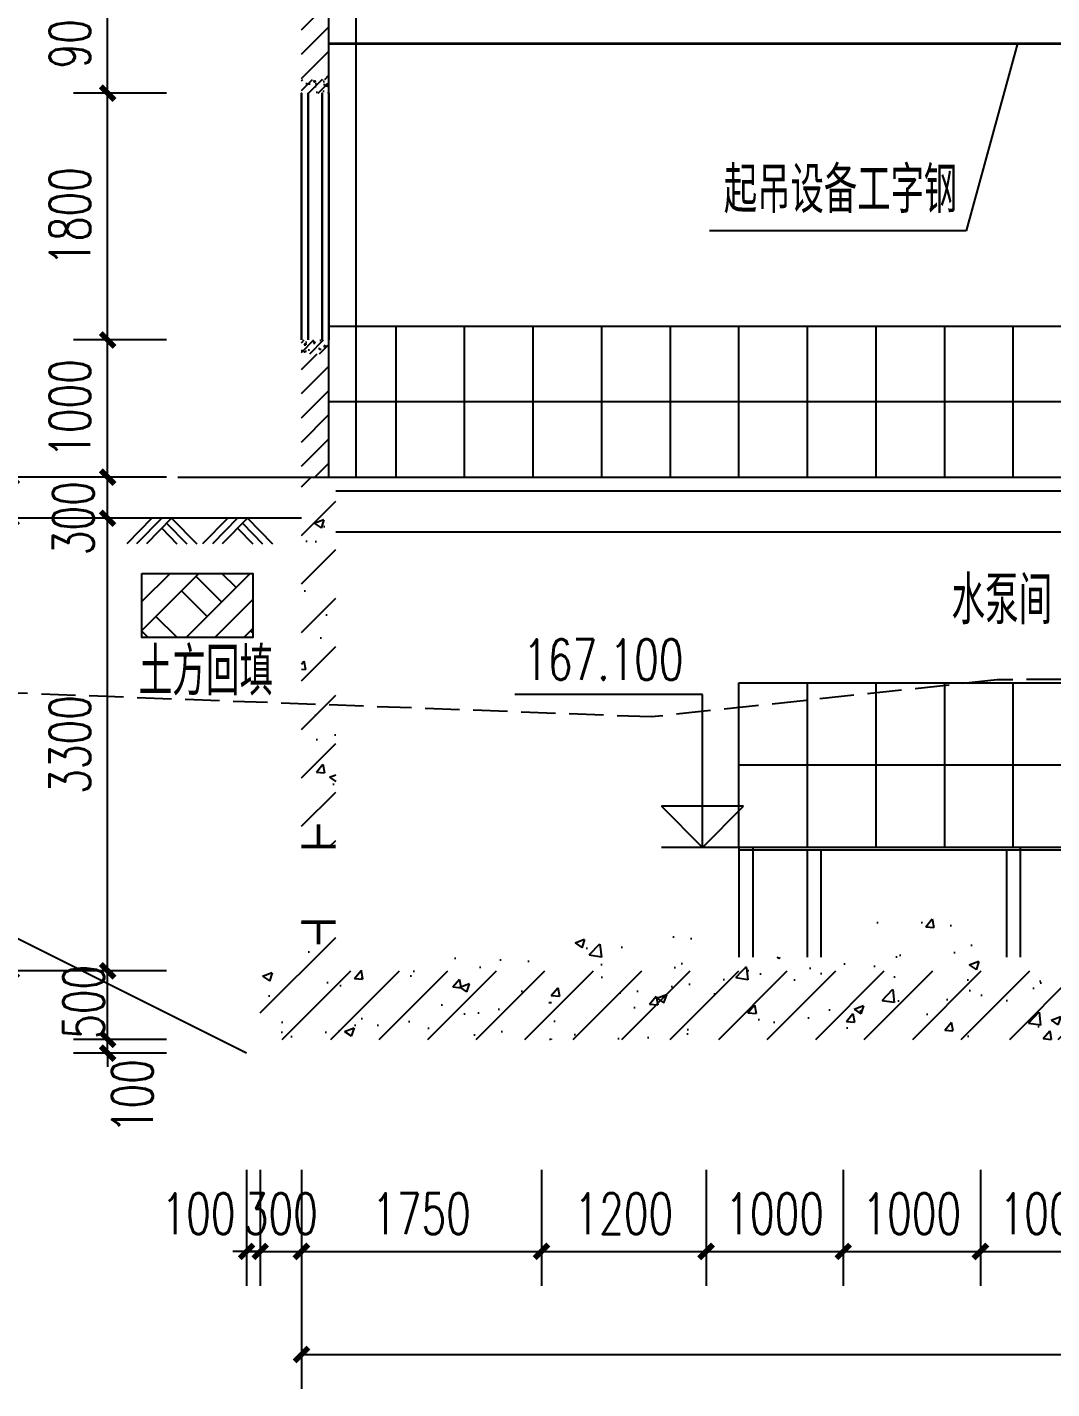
# Model space of a CAD drawing. Header units: millimetres. Extents: x -725 to 2274960, y -506 to 2980382.
# Drawn here: x 2085773 to 2093242, y 2670922 to 2680850 of the extents above; entities that cross this region are included whole.
import ezdxf

# ---------------------------------------------------------------- set-up
doc = ezdxf.new("R2010")
doc.units = ezdxf.units.MM
doc.header["$LTSCALE"] = 1000
doc.linetypes.add('DASH', pattern=[0.35, 0.25, -0.1])
doc.linetypes.add('DOTE', pattern=[2.42, 2, -0.2, 0.02, -0.2])
for name, color, linetype in [('02', 1, 'Continuous'), ('4', 1, 'Continuous'), ('DIM_LEAD', 3, 'Continuous'), ('DOTE', 1, 'DOTE'), ('PUB_DIM', 3, 'Continuous'), ('TEXT_BG', 3, 'Continuous'), ('TWT_DIM', 3, 'Continuous'), ('YHG_文字', 7, 'Continuous'), ('YHJ_剖面_梁板', 4, 'Continuous'), ('YHJ_平面_砖墙', 4, 'Continuous'), ('YHJ_标高', 3, 'Continuous'), ('YHJ_看线', 144, 'Continuous'), ('YHJ_门窗细线', 160, 'Continuous'), ('附属构件', 6, 'Continuous')]:
    doc.layers.add(name, color=color, linetype=linetype)
doc.styles.add('_TCH_DIM', font='SIMPLEX', dxfattribs={"bigfont": 'GBCBIG'})
doc.styles.add('_TCH_DIM_T3', font='SIMPLEX', dxfattribs={"width": 0.705882, "bigfont": 'GBCBIG'})
doc.styles.add('TSSD_Rein', font='tssdeng.shx', dxfattribs={"width": 0.7, "bigfont": 'hztxt.shx'})
doc.dimstyles.new('_TCH_ARCH&&100', dxfattribs={"dimtxt": 297.5, "dimasz": 100, "dimexe": 250, "dimexo": 300, "dimgap": 126.25, "dimtad": 1, "dimdec": 0, "dimzin": 0, "dimdsep": 46, "dimtxsty": '_TCH_DIM_T3', "dimblk": 'ARCHTICK', "dimcen": 0.09, "dimclrt": 7, "dimazin": 2, "dimtfac": 1, "dimtdec": 0, "dimtix": 1, "dimtmove": 2, "dimatfit": 3, "dimfxl": 75, "dimtolj": 1, "dimtzin": 0, "dimarcsym": 0})
doc.dimstyles.new('_TCH_ARCH_M_M&&100', dxfattribs={"dimtxt": 297.5, "dimasz": 100, "dimexe": 250, "dimexo": 300, "dimgap": 126.25, "dimtad": 1, "dimdec": 0, "dimzin": 0, "dimdsep": 46, "dimtxsty": '_TCH_DIM_T3', "dimblk": 'ARCHTICK', "dimcen": 0.09, "dimclrt": 7, "dimazin": 2, "dimtfac": 1, "dimtdec": 0, "dimtix": 1, "dimtmove": 2, "dimatfit": 3, "dimfxl": 75, "dimtolj": 1, "dimtzin": 0, "dimarcsym": 0})
doc.dimstyles.new('_TWT_ARCH&&100', dxfattribs={"dimtxt": 297.5, "dimasz": 100, "dimexe": 250, "dimexo": 300, "dimgap": 126.25, "dimtad": 1, "dimdec": 0, "dimzin": 0, "dimdsep": 46, "dimtxsty": '_TCH_DIM_T3', "dimblk": 'ARCHTICK', "dimcen": 0.09, "dimclrt": 7, "dimazin": 2, "dimtfac": 1, "dimtdec": 0, "dimtix": 1, "dimtmove": 2, "dimatfit": 3, "dimfxl": 75, "dimtolj": 1, "dimtzin": 0, "dimarcsym": 0})

# ---------------------------------------------------------------- blocks, each defined once
blk = doc.blocks.new('_ArchTick')
at = {"color": 0, "linetype": 'ByBlock', "const_width": 0.4}
blk.add_lwpolyline([(-0.5, -0.5), (0.5, 0.5)], dxfattribs=at)
blk = doc.blocks.new('*D216')
at = {"layer": 'Defpoints', "color": 0, "transparency": 16777216}
for p in [(2087771.6, 2672419.9), (2105671.6, 2672419.9), (2105671.6, 2671172.4)]:
    blk.add_point(p, dxfattribs=at)
at = {"layer": 'TWT_DIM', "color": 0, "lineweight": -2, "transparency": 16777216}
for p, q in [((2087771.6, 2672119.9), (2087771.6, 2670922.4)), ((2105671.6, 2672119.9), (2105671.6, 2670922.4)), ((2087771.6, 2671172.4), (2105671.6, 2671172.4))]:
    blk.add_line(p, q, dxfattribs=at)
at = {"layer": 'TWT_DIM', "color": 0, "lineweight": -2, "transparency": 16777216, "xscale": 100, "yscale": 100, "zscale": 100, "rotation": 180}
blk.add_blockref('_ArchTick', (2087771.6, 2671172.4), dxfattribs=at)
at = {"layer": 'TWT_DIM', "color": 0, "lineweight": -2, "transparency": 16777216, "xscale": 100, "yscale": 100, "zscale": 100}
blk.add_blockref('_ArchTick', (2105671.6, 2671172.4), dxfattribs=at)
at = {"layer": 'TWT_DIM', "color": 7, "transparency": 16777216, "insert": (2096721.6, 2671447.4), "char_height": 297.5, "attachment_point": 5, "style": '_TCH_DIM_T3'}
blk.add_mtext('\\A1;17900', dxfattribs=at)
blk = doc.blocks.new('*D217')
at = {"layer": 'Defpoints', "color": 0, "transparency": 16777216}
for p in [(2086358.8, 2673469.9), (2087087.1, 2673469.9), (2087087.1, 2673369.9)]:
    blk.add_point(p, dxfattribs=at)
at = {"layer": 'PUB_DIM', "color": 0, "lineweight": -2, "transparency": 16777216}
for p, q in [((2086358.8, 2673469.9), (2086358.8, 2673569.9)), ((2086787.1, 2673469.9), (2086108.8, 2673469.9)), ((2086358.8, 2673369.9), (2086358.8, 2673469.9)), ((2086787.1, 2673369.9), (2086108.8, 2673369.9)), ((2086358.8, 2673369.9), (2086358.8, 2673269.9))]:
    blk.add_line(p, q, dxfattribs=at)
at = {"layer": 'PUB_DIM', "color": 0, "lineweight": -2, "transparency": 16777216, "xscale": 100, "yscale": 100, "zscale": 100}
for p, rotation in [((2086358.8, 2673469.9), 270), ((2086358.8, 2673369.9), 90)]:
    blk.add_blockref('_ArchTick', p, dxfattribs=dict(at, rotation=rotation))
at = {"layer": 'PUB_DIM', "color": 7, "transparency": 16777216, "insert": (2086539.1, 2673055.8), "char_height": 297.5, "attachment_point": 5, "rotation": 90, "style": '_TCH_DIM_T3'}
blk.add_mtext('\\A1;100', dxfattribs=at)
blk = doc.blocks.new('*D218')
at = {"layer": 'Defpoints', "color": 0, "transparency": 16777216}
for p in [(2086358.8, 2673969.9), (2087087.1, 2673969.9), (2087087.1, 2673469.9)]:
    blk.add_point(p, dxfattribs=at)
at = {"layer": 'PUB_DIM', "color": 0, "lineweight": -2, "transparency": 16777216}
for p, q in [((2086787.1, 2673969.9), (2086108.8, 2673969.9)), ((2086358.8, 2673469.9), (2086358.8, 2673969.9)), ((2086787.1, 2673469.9), (2086108.8, 2673469.9))]:
    blk.add_line(p, q, dxfattribs=at)
at = {"layer": 'PUB_DIM', "color": 0, "lineweight": -2, "transparency": 16777216, "xscale": 100, "yscale": 100, "zscale": 100}
for p, rotation in [((2086358.8, 2673969.9), 90), ((2086358.8, 2673469.9), 270)]:
    blk.add_blockref('_ArchTick', p, dxfattribs=dict(at, rotation=rotation))
at = {"layer": 'PUB_DIM', "color": 7, "transparency": 16777216, "insert": (2086183.8, 2673743.2), "char_height": 297.5, "attachment_point": 5, "rotation": 90, "style": '_TCH_DIM_T3'}
blk.add_mtext('\\A1;500', dxfattribs=at)
blk = doc.blocks.new('*D219')
at = {"layer": 'Defpoints', "color": 0, "transparency": 16777216}
for p in [(2086358.8, 2677269.9), (2087087.1, 2677269.9), (2087087.1, 2673969.9)]:
    blk.add_point(p, dxfattribs=at)
at = {"layer": 'PUB_DIM', "color": 0, "lineweight": -2, "transparency": 16777216}
for p, q in [((2086787.1, 2677269.9), (2086108.8, 2677269.9)), ((2086358.8, 2673969.9), (2086358.8, 2677269.9)), ((2086787.1, 2673969.9), (2086108.8, 2673969.9))]:
    blk.add_line(p, q, dxfattribs=at)
at = {"layer": 'PUB_DIM', "color": 0, "lineweight": -2, "transparency": 16777216, "xscale": 100, "yscale": 100, "zscale": 100}
for p, rotation in [((2086358.8, 2677269.9), 90), ((2086358.8, 2673969.9), 270)]:
    blk.add_blockref('_ArchTick', p, dxfattribs=dict(at, rotation=rotation))
at = {"layer": 'PUB_DIM', "color": 7, "transparency": 16777216, "insert": (2086083.8, 2675619.9), "char_height": 297.5, "attachment_point": 5, "rotation": 90, "style": '_TCH_DIM_T3'}
blk.add_mtext('\\A1;3300', dxfattribs=at)
blk = doc.blocks.new('*D220')
at = {"layer": 'Defpoints', "color": 0, "transparency": 16777216}
for p in [(2086358.8, 2677569.9), (2087087.1, 2677569.9), (2087087.1, 2677269.9)]:
    blk.add_point(p, dxfattribs=at)
at = {"layer": 'PUB_DIM', "color": 0, "lineweight": -2, "transparency": 16777216}
for p, q in [((2086787.1, 2677569.9), (2086108.8, 2677569.9)), ((2086358.8, 2677269.9), (2086358.8, 2677569.9)), ((2086787.1, 2677269.9), (2086108.8, 2677269.9))]:
    blk.add_line(p, q, dxfattribs=at)
at = {"layer": 'PUB_DIM', "color": 0, "lineweight": -2, "transparency": 16777216, "xscale": 100, "yscale": 100, "zscale": 100}
for p, rotation in [((2086358.8, 2677569.9), 90), ((2086358.8, 2677269.9), 270)]:
    blk.add_blockref('_ArchTick', p, dxfattribs=dict(at, rotation=rotation))
at = {"layer": 'PUB_DIM', "color": 7, "transparency": 16777216, "insert": (2086108.8, 2677269.9), "char_height": 297.5, "attachment_point": 5, "rotation": 90, "style": '_TCH_DIM_T3'}
blk.add_mtext('\\A1;300', dxfattribs=at)
blk = doc.blocks.new('*D221')
at = {"layer": 'Defpoints', "color": 0, "transparency": 16777216}
for p in [(2086358.8, 2678569.9), (2087087.1, 2678569.9), (2087087.1, 2677569.9)]:
    blk.add_point(p, dxfattribs=at)
at = {"layer": 'PUB_DIM', "color": 0, "lineweight": -2, "transparency": 16777216}
for p, q in [((2086787.1, 2678569.9), (2086108.8, 2678569.9)), ((2086358.8, 2677569.9), (2086358.8, 2678569.9)), ((2086787.1, 2677569.9), (2086108.8, 2677569.9))]:
    blk.add_line(p, q, dxfattribs=at)
at = {"layer": 'PUB_DIM', "color": 0, "lineweight": -2, "transparency": 16777216, "xscale": 100, "yscale": 100, "zscale": 100}
for p, rotation in [((2086358.8, 2678569.9), 90), ((2086358.8, 2677569.9), 270)]:
    blk.add_blockref('_ArchTick', p, dxfattribs=dict(at, rotation=rotation))
at = {"layer": 'PUB_DIM', "color": 7, "transparency": 16777216, "insert": (2086083.8, 2678069.9), "char_height": 297.5, "attachment_point": 5, "rotation": 90, "style": '_TCH_DIM_T3'}
blk.add_mtext('\\A1;1000', dxfattribs=at)
blk = doc.blocks.new('*D222')
at = {"layer": 'Defpoints', "color": 0, "transparency": 16777216}
for p in [(2086358.8, 2680369.9), (2087087.1, 2680369.9), (2087087.1, 2678569.9)]:
    blk.add_point(p, dxfattribs=at)
at = {"layer": 'PUB_DIM', "color": 0, "lineweight": -2, "transparency": 16777216}
for p, q in [((2086787.1, 2680369.9), (2086108.8, 2680369.9)), ((2086358.8, 2678569.9), (2086358.8, 2680369.9)), ((2086787.1, 2678569.9), (2086108.8, 2678569.9))]:
    blk.add_line(p, q, dxfattribs=at)
at = {"layer": 'PUB_DIM', "color": 0, "lineweight": -2, "transparency": 16777216, "xscale": 100, "yscale": 100, "zscale": 100}
for p, rotation in [((2086358.8, 2680369.9), 90), ((2086358.8, 2678569.9), 270)]:
    blk.add_blockref('_ArchTick', p, dxfattribs=dict(at, rotation=rotation))
at = {"layer": 'PUB_DIM', "color": 7, "transparency": 16777216, "insert": (2086083.8, 2679469.9), "char_height": 297.5, "attachment_point": 5, "rotation": 90, "style": '_TCH_DIM_T3'}
blk.add_mtext('\\A1;1800', dxfattribs=at)
blk = doc.blocks.new('*D223')
at = {"layer": 'Defpoints', "color": 0, "transparency": 16777216}
for p in [(2086358.8, 2681269.9), (2087087.1, 2681269.9), (2087087.1, 2680369.9)]:
    blk.add_point(p, dxfattribs=at)
at = {"layer": 'PUB_DIM', "color": 0, "lineweight": -2, "transparency": 16777216}
for p, q in [((2086787.1, 2681269.9), (2086108.8, 2681269.9)), ((2086358.8, 2680369.9), (2086358.8, 2681269.9)), ((2086787.1, 2680369.9), (2086108.8, 2680369.9))]:
    blk.add_line(p, q, dxfattribs=at)
at = {"layer": 'PUB_DIM', "color": 0, "lineweight": -2, "transparency": 16777216, "xscale": 100, "yscale": 100, "zscale": 100}
for p, rotation in [((2086358.8, 2681269.9), 90), ((2086358.8, 2680369.9), 270)]:
    blk.add_blockref('_ArchTick', p, dxfattribs=dict(at, rotation=rotation))
at = {"layer": 'PUB_DIM', "color": 7, "transparency": 16777216, "insert": (2086083.8, 2680819.9), "char_height": 297.5, "attachment_point": 5, "rotation": 90, "style": '_TCH_DIM_T3'}
blk.add_mtext('\\A1;900', dxfattribs=at)
blk = doc.blocks.new('*D226')
at = {"layer": 'Defpoints', "color": 0, "transparency": 16777216}
for p in [(2085656.6, 2677269.9), (2086787.1, 2677269.9), (2086787.1, 2673969.9)]:
    blk.add_point(p, dxfattribs=at)
at = {"layer": 'PUB_DIM', "color": 0, "lineweight": -2, "transparency": 16777216}
for p, q in [((2086487.1, 2677269.9), (2085406.6, 2677269.9)), ((2085656.6, 2673969.9), (2085656.6, 2677269.9)), ((2086487.1, 2673969.9), (2085406.6, 2673969.9))]:
    blk.add_line(p, q, dxfattribs=at)
at = {"layer": 'PUB_DIM', "color": 0, "lineweight": -2, "transparency": 16777216, "xscale": 100, "yscale": 100, "zscale": 100}
for p, rotation in [((2085656.6, 2677269.9), 90), ((2085656.6, 2673969.9), 270)]:
    blk.add_blockref('_ArchTick', p, dxfattribs=dict(at, rotation=rotation))
at = {"layer": 'PUB_DIM', "color": 7, "transparency": 16777216, "insert": (2085381.6, 2675619.9), "char_height": 297.5, "attachment_point": 5, "rotation": 90, "style": '_TCH_DIM_T3'}
blk.add_mtext('\\A1;3300', dxfattribs=at)
blk = doc.blocks.new('*D227')
at = {"layer": 'Defpoints', "color": 0, "transparency": 16777216}
for p in [(2085656.6, 2677569.9), (2086787.1, 2677569.9), (2086787.1, 2677269.9)]:
    blk.add_point(p, dxfattribs=at)
at = {"layer": 'PUB_DIM', "color": 0, "lineweight": -2, "transparency": 16777216}
for p, q in [((2085656.6, 2677569.9), (2085656.6, 2677669.9)), ((2086487.1, 2677569.9), (2085406.6, 2677569.9)), ((2085656.6, 2677269.9), (2085656.6, 2677569.9)), ((2086487.1, 2677269.9), (2085406.6, 2677269.9)), ((2085656.6, 2677269.9), (2085656.6, 2677169.9))]:
    blk.add_line(p, q, dxfattribs=at)
at = {"layer": 'PUB_DIM', "color": 0, "lineweight": -2, "transparency": 16777216, "xscale": 100, "yscale": 100, "zscale": 100}
for p, rotation in [((2085656.6, 2677569.9), 270), ((2085656.6, 2677269.9), 90)]:
    blk.add_blockref('_ArchTick', p, dxfattribs=dict(at, rotation=rotation))
at = {"layer": 'PUB_DIM', "color": 7, "transparency": 16777216, "insert": (2085381.6, 2677419.9), "char_height": 297.5, "attachment_point": 5, "rotation": 90, "style": '_TCH_DIM_T3'}
blk.add_mtext('\\A1;300', dxfattribs=at)
blk = doc.blocks.new('*D228')
at = {"layer": 'Defpoints', "color": 0, "transparency": 16777216}
for p in [(2085656.6, 2681569.9), (2086787.1, 2681569.9), (2086787.1, 2677569.9)]:
    blk.add_point(p, dxfattribs=at)
at = {"layer": 'PUB_DIM', "color": 0, "lineweight": -2, "transparency": 16777216}
for p, q in [((2086487.1, 2681569.9), (2085406.6, 2681569.9)), ((2085656.6, 2677569.9), (2085656.6, 2681569.9)), ((2086487.1, 2677569.9), (2085406.6, 2677569.9))]:
    blk.add_line(p, q, dxfattribs=at)
at = {"layer": 'PUB_DIM', "color": 0, "lineweight": -2, "transparency": 16777216, "xscale": 100, "yscale": 100, "zscale": 100}
for p, rotation in [((2085656.6, 2681569.9), 90), ((2085656.6, 2677569.9), 270)]:
    blk.add_blockref('_ArchTick', p, dxfattribs=dict(at, rotation=rotation))
at = {"layer": 'PUB_DIM', "color": 7, "transparency": 16777216, "insert": (2085381.6, 2679569.9), "char_height": 297.5, "attachment_point": 5, "rotation": 90, "style": '_TCH_DIM_T3'}
blk.add_mtext('\\A1;4000', dxfattribs=at)
blk = doc.blocks.new('*D240')
at = {"layer": 'Defpoints', "color": 0, "transparency": 16777216}
for p in [(2092721.6, 2672819.9), (2093721.6, 2672819.9), (2093721.6, 2671924.1)]:
    blk.add_point(p, dxfattribs=at)
at = {"layer": 'PUB_DIM', "color": 0, "lineweight": -2, "transparency": 16777216}
for p, q in [((2092721.6, 2672519.9), (2092721.6, 2671674.1)), ((2093721.6, 2672519.9), (2093721.6, 2671674.1)), ((2092721.6, 2671924.1), (2093721.6, 2671924.1))]:
    blk.add_line(p, q, dxfattribs=at)
at = {"layer": 'PUB_DIM', "color": 0, "lineweight": -2, "transparency": 16777216, "xscale": 100, "yscale": 100, "zscale": 100, "rotation": 180}
blk.add_blockref('_ArchTick', (2092721.6, 2671924.1), dxfattribs=at)
at = {"layer": 'PUB_DIM', "color": 0, "lineweight": -2, "transparency": 16777216, "xscale": 100, "yscale": 100, "zscale": 100}
blk.add_blockref('_ArchTick', (2093721.6, 2671924.1), dxfattribs=at)
at = {"layer": 'PUB_DIM', "color": 7, "transparency": 16777216, "insert": (2093221.6, 2672199.1), "char_height": 297.5, "attachment_point": 5, "style": '_TCH_DIM_T3'}
blk.add_mtext('\\A1;1000', dxfattribs=at)
blk = doc.blocks.new('*D241')
at = {"layer": 'Defpoints', "color": 0, "transparency": 16777216}
for p in [(2091721.6, 2672819.9), (2092721.6, 2672819.9), (2092721.6, 2671924.1)]:
    blk.add_point(p, dxfattribs=at)
at = {"layer": 'PUB_DIM', "color": 0, "lineweight": -2, "transparency": 16777216}
for p, q in [((2091721.6, 2672519.9), (2091721.6, 2671674.1)), ((2092721.6, 2672519.9), (2092721.6, 2671674.1)), ((2091721.6, 2671924.1), (2092721.6, 2671924.1))]:
    blk.add_line(p, q, dxfattribs=at)
at = {"layer": 'PUB_DIM', "color": 0, "lineweight": -2, "transparency": 16777216, "xscale": 100, "yscale": 100, "zscale": 100, "rotation": 180}
blk.add_blockref('_ArchTick', (2091721.6, 2671924.1), dxfattribs=at)
at = {"layer": 'PUB_DIM', "color": 0, "lineweight": -2, "transparency": 16777216, "xscale": 100, "yscale": 100, "zscale": 100}
blk.add_blockref('_ArchTick', (2092721.6, 2671924.1), dxfattribs=at)
at = {"layer": 'PUB_DIM', "color": 7, "transparency": 16777216, "insert": (2092221.6, 2672199.1), "char_height": 297.5, "attachment_point": 5, "style": '_TCH_DIM_T3'}
blk.add_mtext('\\A1;1000', dxfattribs=at)
blk = doc.blocks.new('*D242')
at = {"layer": 'Defpoints', "color": 0, "transparency": 16777216}
for p in [(2090721.6, 2672819.9), (2091721.6, 2672819.9), (2091721.6, 2671924.1)]:
    blk.add_point(p, dxfattribs=at)
at = {"layer": 'PUB_DIM', "color": 0, "lineweight": -2, "transparency": 16777216}
for p, q in [((2090721.6, 2672519.9), (2090721.6, 2671674.1)), ((2091721.6, 2672519.9), (2091721.6, 2671674.1)), ((2090721.6, 2671924.1), (2091721.6, 2671924.1))]:
    blk.add_line(p, q, dxfattribs=at)
at = {"layer": 'PUB_DIM', "color": 0, "lineweight": -2, "transparency": 16777216, "xscale": 100, "yscale": 100, "zscale": 100, "rotation": 180}
blk.add_blockref('_ArchTick', (2090721.6, 2671924.1), dxfattribs=at)
at = {"layer": 'PUB_DIM', "color": 0, "lineweight": -2, "transparency": 16777216, "xscale": 100, "yscale": 100, "zscale": 100}
blk.add_blockref('_ArchTick', (2091721.6, 2671924.1), dxfattribs=at)
at = {"layer": 'PUB_DIM', "color": 7, "transparency": 16777216, "insert": (2091221.6, 2672199.1), "char_height": 297.5, "attachment_point": 5, "style": '_TCH_DIM_T3'}
blk.add_mtext('\\A1;1000', dxfattribs=at)
blk = doc.blocks.new('*D243')
at = {"layer": 'Defpoints', "color": 0, "transparency": 16777216}
for p in [(2089521.6, 2672819.9), (2090721.6, 2672819.9), (2090721.6, 2671924.1)]:
    blk.add_point(p, dxfattribs=at)
at = {"layer": 'PUB_DIM', "color": 0, "lineweight": -2, "transparency": 16777216}
for p, q in [((2089521.6, 2672519.9), (2089521.6, 2671674.1)), ((2090721.6, 2672519.9), (2090721.6, 2671674.1)), ((2089521.6, 2671924.1), (2090721.6, 2671924.1))]:
    blk.add_line(p, q, dxfattribs=at)
at = {"layer": 'PUB_DIM', "color": 0, "lineweight": -2, "transparency": 16777216, "xscale": 100, "yscale": 100, "zscale": 100, "rotation": 180}
blk.add_blockref('_ArchTick', (2089521.6, 2671924.1), dxfattribs=at)
at = {"layer": 'PUB_DIM', "color": 0, "lineweight": -2, "transparency": 16777216, "xscale": 100, "yscale": 100, "zscale": 100}
blk.add_blockref('_ArchTick', (2090721.6, 2671924.1), dxfattribs=at)
at = {"layer": 'PUB_DIM', "color": 7, "transparency": 16777216, "insert": (2090121.6, 2672199.1), "char_height": 297.5, "attachment_point": 5, "style": '_TCH_DIM_T3'}
blk.add_mtext('\\A1;1200', dxfattribs=at)
blk = doc.blocks.new('*D244')
at = {"layer": 'Defpoints', "color": 0, "transparency": 16777216}
for p in [(2087771.6, 2672819.9), (2089521.6, 2672819.9), (2089521.6, 2671924.1)]:
    blk.add_point(p, dxfattribs=at)
at = {"layer": 'PUB_DIM', "color": 0, "lineweight": -2, "transparency": 16777216}
for p, q in [((2087771.6, 2672519.9), (2087771.6, 2671674.1)), ((2089521.6, 2672519.9), (2089521.6, 2671674.1)), ((2087771.6, 2671924.1), (2089521.6, 2671924.1))]:
    blk.add_line(p, q, dxfattribs=at)
at = {"layer": 'PUB_DIM', "color": 0, "lineweight": -2, "transparency": 16777216, "xscale": 100, "yscale": 100, "zscale": 100, "rotation": 180}
blk.add_blockref('_ArchTick', (2087771.6, 2671924.1), dxfattribs=at)
at = {"layer": 'PUB_DIM', "color": 0, "lineweight": -2, "transparency": 16777216, "xscale": 100, "yscale": 100, "zscale": 100}
blk.add_blockref('_ArchTick', (2089521.6, 2671924.1), dxfattribs=at)
at = {"layer": 'PUB_DIM', "color": 7, "transparency": 16777216, "insert": (2088646.6, 2672199.1), "char_height": 297.5, "attachment_point": 5, "style": '_TCH_DIM_T3'}
blk.add_mtext('\\A1;1750', dxfattribs=at)
blk = doc.blocks.new('*D245')
at = {"layer": 'Defpoints', "color": 0, "transparency": 16777216}
for p in [(2087471.6, 2672819.9), (2087771.6, 2672819.9), (2087771.6, 2671924.1)]:
    blk.add_point(p, dxfattribs=at)
at = {"layer": 'PUB_DIM', "color": 0, "lineweight": -2, "transparency": 16777216}
for p, q in [((2087471.6, 2672519.9), (2087471.6, 2671674.1)), ((2087771.6, 2672519.9), (2087771.6, 2671674.1)), ((2087471.6, 2671924.1), (2087371.6, 2671924.1)), ((2087471.6, 2671924.1), (2087771.6, 2671924.1)), ((2087771.6, 2671924.1), (2087871.6, 2671924.1))]:
    blk.add_line(p, q, dxfattribs=at)
at = {"layer": 'PUB_DIM', "color": 0, "lineweight": -2, "transparency": 16777216, "xscale": 100, "yscale": 100, "zscale": 100}
blk.add_blockref('_ArchTick', (2087471.6, 2671924.1), dxfattribs=at)
at = {"layer": 'PUB_DIM', "color": 0, "lineweight": -2, "transparency": 16777216, "xscale": 100, "yscale": 100, "zscale": 100, "rotation": 180}
blk.add_blockref('_ArchTick', (2087771.6, 2671924.1), dxfattribs=at)
at = {"layer": 'PUB_DIM', "color": 7, "transparency": 16777216, "insert": (2087621.6, 2672199.1), "char_height": 297.5, "attachment_point": 5, "style": '_TCH_DIM_T3'}
blk.add_mtext('\\A1;300', dxfattribs=at)
blk = doc.blocks.new('*D246')
at = {"layer": 'Defpoints', "color": 0, "transparency": 16777216}
for p in [(2087371.6, 2672819.9), (2087471.6, 2672819.9), (2087471.6, 2671924.1)]:
    blk.add_point(p, dxfattribs=at)
at = {"layer": 'PUB_DIM', "color": 0, "lineweight": -2, "transparency": 16777216}
for p, q in [((2087371.6, 2672519.9), (2087371.6, 2671674.1)), ((2087471.6, 2672519.9), (2087471.6, 2671674.1)), ((2087371.6, 2671924.1), (2087271.6, 2671924.1)), ((2087371.6, 2671924.1), (2087471.6, 2671924.1)), ((2087471.6, 2671924.1), (2087571.6, 2671924.1))]:
    blk.add_line(p, q, dxfattribs=at)
at = {"layer": 'PUB_DIM', "color": 0, "lineweight": -2, "transparency": 16777216, "xscale": 100, "yscale": 100, "zscale": 100}
blk.add_blockref('_ArchTick', (2087371.6, 2671924.1), dxfattribs=at)
at = {"layer": 'PUB_DIM', "color": 0, "lineweight": -2, "transparency": 16777216, "xscale": 100, "yscale": 100, "zscale": 100, "rotation": 180}
blk.add_blockref('_ArchTick', (2087471.6, 2671924.1), dxfattribs=at)
at = {"layer": 'PUB_DIM', "color": 7, "transparency": 16777216, "insert": (2087021.6, 2672199.1), "char_height": 297.5, "attachment_point": 5, "style": '_TCH_DIM_T3'}
blk.add_mtext('\\A1;100', dxfattribs=at)

msp = doc.modelspace()

# ---------------------------------------------------------------- hatches: boundary and pattern name
h = msp.add_hatch()
h.set_pattern_fill('钢筋混凝土', color=8, scale=20)
h.set_pattern_definition([(45, (-401603.707, -213522.38), (-35.35533906, 35.35533906), []), (50, (-401603.71, -213522.38), (143.4520365, -12.550427), [15, -165]), (355, (-401603.71, -213522.38), (-27.750267, 150.438427), [12, -132]), (100.4514, (-401591.75, -213523.42), (115.7018763, 137.8879084), [12.748038, -140.2284224]), (46.1842, (-401603.7, -213482.38), (213.44821, -33.103803), [22.5, -247.5]), (96.6356, (-401585.92, -213485.14), (186.932541, 194.823574), [19.122058, -210.3426]), (351.1842, (-401603.7, -213482.38), (186.932389, 194.82372), [18, -198]), (21, (-401583.71, -213492.38), (119.3814104, -80.523778), [15, -165]), (326, (-401583.71, -213492.38), (48.6630664, 145.030009), [12, -132]), (71.4514, (-401573.76, -213499.09), (168.0445257, 64.5060993), [12.748038, -140.2284224]), (37.5, (-401603.71, -213522.38), (2.43197106, 66.5787708), [0, -130.4, 0, -134, 0, -132.5]), (7.5, (-401603.71, -213522.38), (52.6139075, 78.8823424), [0, -76.4, 0, -127.4, 0, -50.5]), (327.5, (-401648.31, -213522.38), (106.7644872, -4.51097435), [0, -50, 0, -156, 0, -207]), (317.5, (-401668.31, -213522.38), (116.6372339, 20.0209965), [0, -65, 0, -103.6, 0, -147])])
h.paths.add_polyline_path([(2087871.554, 2678569.9065), (2087971.554, 2678569.9065), (2087971.554, 2678469.9065), (2087871.554, 2678469.9065)])
h.paths.add_polyline_path([(2087771.554, 2678569.9065), (2087871.554, 2678569.9065), (2087871.554, 2678469.9065), (2087771.554, 2678469.9065)])
h.paths.add_polyline_path([(2087871.554, 2680469.9065), (2087971.554, 2680469.9065), (2087971.554, 2680369.9065), (2087871.554, 2680369.9065)])
h.paths.add_polyline_path([(2087771.554, 2680469.9065), (2087871.554, 2680469.9065), (2087871.554, 2680369.9065), (2087771.554, 2680369.9065)])
at = {"layer": 'TEXT_BG'}
h = msp.add_hatch(dxfattribs=at)
h.set_pattern_fill('夯实土壤', color=8, scale=100)
h.set_pattern_definition([(45, (1427013.26, 2721459.35), (-397.394, 397.394), []), (45, (1427223.26, 2721459.35), (-397.394, 397.394), []), (45, (1427433.26, 2721459.35), (-397.394, 397.394), []), (135, (1427013.26, 2721459.35), (-397.394, -397.394), [265, -297]), (135, (1427118.26, 2721564.35), (-397.394, -397.394), [265, -297]), (135, (1427223.26, 2721669.35), (-397.394, -397.394), [265, -297])])
h.paths.add_polyline_path([(2086607.8665, 2676867.4663), (2087417.8458, 2676867.4663), (2087417.8458, 2676399.8245), (2086607.8665, 2676399.8245)])
at = {"layer": 'YHJ_剖面_梁板'}
h = msp.add_hatch(dxfattribs=at)
h.set_pattern_fill('普通砖', color=8, scale=50)
h.set_pattern_definition([(45, (-126285.27, 1674.12), (-88.388383, 88.388383), [])])
h.paths.add_polyline_path([(2087771.554, 2680469.9065), (2087871.554, 2680469.9065), (2087871.554, 2680969.9065), (2087771.554, 2680969.9065)])
h.paths.add_polyline_path([(2087971.554, 2680969.9065), (2087871.554, 2680969.9065), (2087871.554, 2680469.9065), (2087971.554, 2680469.9065)])
h.paths.add_polyline_path([(2087771.554, 2677569.9065), (2087871.554, 2677569.9065), (2087871.554, 2678469.9065), (2087771.554, 2678469.9065)])
h.paths.add_polyline_path([(2087971.554, 2678469.9065), (2087871.554, 2678469.9065), (2087871.554, 2677569.9065), (2087971.554, 2677569.9065)])
h = msp.add_hatch(dxfattribs=at)
h.set_pattern_fill('钢筋混凝土', color=8, scale=100)
h.set_pattern_definition([(45, (0, 0), (-176.776695, 176.776695), []), (50, (0, 0), (717.26018, -62.75213), [75, -825]), (355, (0, 0), (-138.75133, 752.19213), [60, -660]), (100.4514, (59.8, -5.2), (578.50938, 689.43954), [63.74019, -701.14211]), (46.1842, (0, 200), (1067.24105, -165.51901), [112.5, -1237.5]), (96.6356, (88.9, 186.2), (934.6627, 974.11787), [95.6103, -1051.713]), (351.1842, (0, 200), (934.66195, 974.1186), [90, -990]), (21, (100, 150), (596.90705, -402.61889), [75, -825]), (326, (100, 150), (243.31533, 725.15005), [60, -660]), (71.4514, (149.74, 116.45), (840.22263, 322.5305), [63.74019, -701.14211]), (37.5, (0, 0), (12.159855, 332.893854), [0, -652, 0, -670, 0, -662.5]), (7.5, (0, 0), (263.069537, 394.411712), [0, -382, 0, -637, 0, -252.5]), (327.5, (-223, 0), (533.822436, -22.554872), [0, -250, 0, -780, 0, -1035]), (317.5, (-323, 0), (583.18617, 100.10498), [0, -325, 0, -518, 0, -735])])
h.paths.add_polyline_path([(2099971.554, 2673969.9065), (2099671.554, 2673969.9065), (2099671.554, 2676155.2085), (2099421.554, 2676152.6687), (2099421.554, 2675469.9065), (2099421.554, 2675369.9065), (2099421.554, 2673969.9065), (2088021.554, 2673969.9065), (2088021.554, 2674324.0681), (2087771.554, 2674324.0681), (2087771.554, 2673969.9065), (2087471.554, 2673969.9065), (2087471.554, 2673469.9065), (2099971.554, 2673469.9065)])
h.paths.add_polyline_path([(2088021.554, 2677569.9065), (2087871.554, 2677569.9065), (2087771.554, 2677569.9065), (2087771.554, 2675916.4169), (2088021.554, 2675907.0663)])
h.paths.add_polyline_path([(2088021.554, 2675907.0663), (2087771.554, 2675916.4169), (2087771.554, 2674875.7781), (2088021.554, 2674875.7781)], flags=17)
h.paths.add_polyline_path([(2099671.554, 2677569.9065), (2099421.554, 2677569.9065), (2099421.554, 2676152.6687), (2099671.554, 2676155.2085)])
h = msp.add_hatch(dxfattribs=at)
h.set_pattern_fill('混凝土', color=8, scale=100)
h.set_pattern_definition([(50, (0, 0), (717.26018, -62.75213), [75, -825]), (355, (0, 0), (-138.75133, 752.19213), [60, -660]), (100.4514, (59.8, -5.2), (578.50938, 689.43954), [63.74019, -701.14211]), (46.1842, (0, 200), (1067.24105, -165.51901), [112.5, -1237.5]), (96.6356, (88.9, 186.2), (934.6627, 974.11787), [95.6103, -1051.713]), (351.1842, (0, 200), (934.66195, 974.1186), [90, -990]), (21, (100, 150), (596.90705, -402.61889), [75, -825]), (326, (100, 150), (243.31533, 725.15005), [60, -660]), (71.4514, (149.74, 116.45), (840.22263, 322.5305), [63.74019, -701.14211]), (37.5, (0, 0), (12.159855, 332.893854), [0, -652, 0, -670, 0, -662.5]), (7.5, (0, 0), (263.069537, 394.411712), [0, -382, 0, -637, 0, -252.5]), (327.5, (-223, 0), (533.822436, -22.554872), [0, -250, 0, -780, 0, -1035]), (317.5, (-323, 0), (583.18617, 100.10498), [0, -325, 0, -518, 0, -735])])
h.paths.add_polyline_path([(2090721.554, 2674369.9065), (2089721.554, 2674369.9065), (2089721.554, 2673969.9065), (2090721.554, 2673969.9065), (2090721.554, 2674069.9065)])
h.paths.add_polyline_path([(2089621.554, 2674069.9065), (2088021.554, 2674069.9065), (2088021.554, 2673969.9065), (2089621.554, 2673969.9065)])
h.paths.add_polyline_path([(2091621.554, 2674069.9065), (2090821.554, 2674069.9065), (2090821.554, 2673969.9065), (2091621.554, 2673969.9065)])
h.paths.add_polyline_path([(2092721.554, 2674369.9065), (2091721.554, 2674369.9065), (2091721.554, 2673969.9065), (2092721.554, 2673969.9065), (2092721.554, 2674069.9065)])
h.paths.add_polyline_path([(2093621.554, 2674069.9065), (2093421.554, 2674069.9065), (2092821.554, 2674069.9065), (2092821.554, 2673969.9065), (2093621.554, 2673969.9065)])
h.paths.add_polyline_path([(2094521.554, 2674369.9065), (2093721.554, 2674369.9065), (2093721.554, 2673969.9065), (2094521.554, 2673969.9065)])
h.paths.add_polyline_path([(2095421.554, 2674069.9065), (2094621.554, 2674069.9065), (2094621.554, 2673969.9065), (2095421.554, 2673969.9065)])
h.paths.add_polyline_path([(2096321.554, 2674369.9065), (2095521.554, 2674369.9065), (2095521.554, 2673969.9065), (2096321.554, 2673969.9065), (2096321.554, 2674069.9065)])
h.paths.add_polyline_path([(2097321.554, 2674069.9065), (2096421.554, 2674069.9065), (2096421.554, 2673969.9065), (2097321.554, 2673969.9065)])
h.paths.add_polyline_path([(2099421.554, 2674069.9065), (2097621.554, 2674069.9065), (2097621.554, 2673969.9065), (2099421.554, 2673969.9065)])

# ---------------------------------------------------------------- linework, layer by layer
for p, q in [((2086680.9421, 2677269.9065), (2086497.8216, 2677083.9531)), ((2086752.8823, 2677269.9065), (2086569.7618, 2677083.9531)), ((2086824.8225, 2677269.9065), (2086641.702, 2677083.9531)), ((2086788.8524, 2677233.38), (2086936.0028, 2677083.9531)), ((2086824.8225, 2677269.9065), (2087008.0433, 2677083.9531)), ((2087233.9041, 2677269.9065), (2087050.7836, 2677083.9531)), ((2087305.8443, 2677269.9065), (2087122.7238, 2677083.9531)), ((2087377.7845, 2677269.9065), (2087194.664, 2677083.9531)), ((2087341.8144, 2677233.38), (2087488.9648, 2677083.9531)), ((2087377.7845, 2677269.9065), (2087561.0053, 2677083.9531)), ((2086752.8823, 2677196.8534), (2086864.0626, 2677083.9531)), ((2087305.8443, 2677196.8534), (2087417.0246, 2677083.9531))]:
    msp.add_line(p, q)
at = {"layer": '02', "const_width": 20}
msp.add_lwpolyline([(2087971.554, 2680731.33), (2099471.554, 2680731.33)], dxfattribs=at)
at = {"layer": '4', "color": 14}
for points in [[(2096261.554, 2674869.9065), (2090961.554, 2674869.9065)], [(2090961.554, 2674869.9065), (2090961.554, 2674069.9065)], [(2096261.554, 2674849.9065), (2090961.554, 2674849.9065)], [(2091061.554, 2674869.9065), (2091061.554, 2674069.9065)], [(2091461.554, 2674069.9065), (2091461.554, 2674849.9065)], [(2091561.554, 2674069.9065), (2091561.554, 2674849.9065)], [(2092911.554, 2674849.9065), (2092911.554, 2674069.9065)], [(2093011.554, 2674869.9065), (2093011.554, 2674069.9065)]]:
    msp.add_lwpolyline(points, dxfattribs=at)
at = {"layer": 'DIM_LEAD'}
for p, q in [((2092991.0756, 2680731.33), (2092618.9508, 2679365.0853)), ((2092618.9508, 2679365.0853), (2090746.1571, 2679365.0853))]:
    msp.add_line(p, q, dxfattribs=at)
at = {"layer": 'DOTE', "linetype": 'DOTE'}
msp.add_line((2086871.554, 2677569.9065), (2106571.554, 2677569.9065), dxfattribs=at)
at = {"layer": 'YHJ_剖面_梁板'}
msp.add_line((2087971.554, 2677569.9065), (2087971.554, 2680969.9065), dxfattribs=at)
at = {"layer": 'YHJ_剖面_梁板', "const_width": 0.0000001}
for points in [[(2087771.554, 2673969.9065), (2087771.554, 2681269.9065)], [(2087771.554, 2677569.9065), (2089671.554, 2677569.9065)], [(2088021.554, 2677569.9065), (2088021.554, 2673969.9065)], [(2088021.554, 2674069.9065), (2089621.554, 2674069.9065)], [(2089621.554, 2674069.9065), (2089621.554, 2673969.9065), (2089721.554, 2673969.9065), (2089721.554, 2674069.9065)], [(2090821.554, 2674069.9065), (2090821.554, 2673969.9065), (2090721.554, 2673969.9065), (2090721.554, 2674069.9065)], [(2090821.554, 2674069.9065), (2091621.554, 2674069.9065)], [(2091621.554, 2674069.9065), (2091621.554, 2673969.9065), (2091721.554, 2673969.9065), (2091721.554, 2674069.9065)], [(2092821.554, 2674069.9065), (2092821.554, 2673969.9065), (2092721.554, 2673969.9065), (2092721.554, 2674069.9065)], [(2092821.554, 2674069.9065), (2093421.554, 2674069.9065)], [(2087771.554, 2673969.9065), (2087471.554, 2673969.9065), (2087471.554, 2673469.9065)], [(2088021.554, 2673969.9065), (2099421.554, 2673969.9065)], [(2087471.554, 2673469.9065), (2087371.554, 2673469.9065), (2087371.554, 2673369.9065), (2099971.554, 2673369.9065), (2100071.554, 2673369.9065), (2100071.554, 2673469.9065), (2099971.554, 2673469.9065)], [(2087471.554, 2673469.9065), (2099971.554, 2673469.9065)]]:
    msp.add_lwpolyline(points, dxfattribs=at)
for points in [[(2087971.554, 2680369.9065), (2087771.554, 2680369.9065), (2087771.554, 2680469.9065), (2087971.554, 2680469.9065)], [(2087971.554, 2678469.9065), (2087771.554, 2678469.9065), (2087771.554, 2678569.9065), (2087971.554, 2678569.9065)], [(2089721.554, 2674369.9065), (2090721.554, 2674369.9065), (2090721.554, 2673969.9065), (2089721.554, 2673969.9065)], [(2091721.554, 2674369.9065), (2092721.554, 2674369.9065), (2092721.554, 2673969.9065), (2091721.554, 2673969.9065)]]:
    msp.add_lwpolyline(points, close=True, dxfattribs=at)
at = {"layer": 'YHJ_剖面_梁板'}
for points in [[(2087771.554, 2677269.9065), (2085406.595, 2677269.9065)], [(2087371.554, 2673369.9065), (2082554.9444, 2675778.2113)]]:
    msp.add_lwpolyline(points, dxfattribs=at)
msp.add_lwpolyline([(2086607.8665, 2676867.4663), (2087417.8458, 2676867.4663), (2087417.8458, 2676399.8245), (2086607.8665, 2676399.8245)], close=True, dxfattribs=at)
at = {"layer": 'YHJ_剖面_梁板', "color": 1, "linetype": 'DASH'}
msp.add_lwpolyline([(2112091.8818, 2676286.1687), (2108068.5705, 2676381.3453), (2102307.8103, 2676181.9901), (2096458.2013, 2676122.5642), (2092842.867, 2676091.2124), (2090322.4012, 2675821.0085), (2083812.4368, 2676064.4983), (2082632.7864, 2676121.6463)], dxfattribs=at)
at = {"layer": 'YHJ_平面_砖墙'}
for points in [[(2087871.554, 2677569.9065), (2089671.554, 2677569.9065)], [(2089671.554, 2677569.9065), (2105671.554, 2677569.9065)], [(2088021.554, 2677469.9065), (2093771.554, 2677469.9065)]]:
    msp.add_lwpolyline(points, dxfattribs=at)
at = {"layer": 'YHJ_标高'}
for p, q in [((2090695.6149, 2675985.7249), (2089327.6149, 2675985.7249)), ((2090695.6149, 2674869.9065), (2090695.6149, 2675985.7249)), ((2090695.6149, 2674869.9065), (2090395.6149, 2675169.9065)), ((2090995.6149, 2675169.9065), (2090395.6149, 2675169.9065)), ((2090695.6149, 2674869.9065), (2090995.6149, 2675169.9065)), ((2091563.0556, 2674869.9065), (2090395.6149, 2674869.9065))]:
    msp.add_line(p, q, dxfattribs=at)
at = {"layer": 'YHJ_看线'}
msp.add_line((2088171.554, 2677569.9065), (2088171.554, 2681069.9065), dxfattribs=at)
msp.add_lwpolyline([(2088021.554, 2677169.9065), (2093771.554, 2677169.9065)], dxfattribs=at)
at = {"layer": 'YHJ_门窗细线'}
for points in [[(2087771.554, 2678569.9065), (2087771.554, 2678569.9065), (2087771.554, 2680369.9065), (2087771.554, 2680369.9065)], [(2087821.554, 2678569.9065), (2087821.554, 2678569.9065), (2087821.554, 2680369.9065), (2087821.554, 2680369.9065)], [(2087921.554, 2678569.9065), (2087921.554, 2678569.9065), (2087921.554, 2680369.9065), (2087921.554, 2680369.9065)], [(2087971.554, 2678569.9065), (2087971.554, 2678569.9065), (2087971.554, 2680369.9065), (2087971.554, 2680369.9065)]]:
    msp.add_lwpolyline(points, close=True, dxfattribs=at)
at = {"layer": '附属构件'}
for points in [[(2087971.554, 2678669.9065), (2098481.554, 2678669.9065)], [(2088461.554, 2677569.9065), (2088461.554, 2678669.9065)], [(2088961.554, 2677569.9065), (2088961.554, 2678669.9065)], [(2089461.554, 2677569.9065), (2089461.554, 2678669.9065)], [(2089961.554, 2677569.9065), (2089961.554, 2678669.9065)], [(2090461.554, 2677569.9065), (2090461.554, 2678669.9065)], [(2090961.554, 2677569.9065), (2090961.554, 2678669.9065)], [(2091461.554, 2677569.9065), (2091461.554, 2678669.9065)], [(2091961.554, 2677569.9065), (2091961.554, 2678669.9065)], [(2092461.554, 2677569.9065), (2092461.554, 2678669.9065)], [(2092961.554, 2677569.9065), (2092961.554, 2678669.9065)], [(2098481.554, 2678119.9065), (2087971.554, 2678119.9065)], [(2090961.554, 2674869.9065), (2090961.554, 2676069.9065)], [(2090961.554, 2676069.9065), (2096321.554, 2676069.9065)], [(2091461.554, 2674869.9065), (2091461.554, 2676069.9065)], [(2091961.554, 2674869.9065), (2091961.554, 2676069.9065)], [(2092461.554, 2674869.9065), (2092461.554, 2676069.9065)], [(2092961.554, 2674869.9065), (2092961.554, 2676069.9065)], [(2096321.554, 2675469.9065), (2090961.554, 2675469.9065)]]:
    msp.add_lwpolyline(points, dxfattribs=at)
at = {"layer": '附属构件', "const_width": 27.5}
for points in [[(2087896.554, 2675037.4355), (2087896.554, 2674875.7781)], [(2088021.5541, 2674875.7781), (2087771.554, 2674875.7781)], [(2088021.5541, 2674324.0681), (2087771.554, 2674324.0681)], [(2087896.554, 2674162.4107), (2087896.554, 2674324.0681)]]:
    msp.add_lwpolyline(points, dxfattribs=at)

# ---------------------------------------------------------------- texts
at = {"layer": 'DIM_LEAD', "color": 7, "style": '_TCH_DIM'}
msp.add_text('起吊设备工字钢', height=337.58865, dxfattribs=at).set_placement((2090851.1571, 2679496.1491))
at = {"layer": 'YHG_文字', "style": 'TSSD_Rein', "width": 0.7}
for s, p in [('水泵间', (2092510.6832, 2676497.5817)), ('土方回填', (2086585.4599, 2675978.0093))]:
    msp.add_text(s, height=350, dxfattribs=at).set_placement(p)
at = {"layer": 'YHJ_标高', "color": 7, "style": '_TCH_DIM', "width": 0.705882}
msp.add_text('167.100', height=297.5, dxfattribs=at).set_placement((2089387.6149, 2676090.7249))

# ---------------------------------------------------------------- dimensions: what is measured, and where the dimension line sits
at = {"layer": 'PUB_DIM'}
for p1, p2, distance, dimstyle, picture, middle in [((2086787.052, 2677569.9065), (2086787.052, 2681569.9065), 1130.457, '_TCH_ARCH&&100', '*D228', (2085381.595, 2679569.9065)), ((2087087.052, 2680369.9065), (2087087.052, 2681269.9065), 728.2883, '_TCH_ARCH&&100', '*D223', (2086083.7637, 2680819.9065)), ((2087087.052, 2678569.9065), (2087087.052, 2680369.9065), 728.2883, '_TCH_ARCH&&100', '*D222', (2086083.7637, 2679469.9065)), ((2087087.052, 2677569.9065), (2087087.052, 2678569.9065), 728.2883, '_TCH_ARCH&&100', '*D221', (2086083.7637, 2678069.9065)), ((2086787.052, 2677269.9065), (2086787.052, 2677569.9065), 1130.457, '_TCH_ARCH&&100', '*D227', (2085381.595, 2677419.9065)), ((2086787.052, 2673969.9065), (2086787.052, 2677269.9065), 1130.457, '_TCH_ARCH&&100', '*D226', (2085381.595, 2675619.9065)), ((2087087.052, 2673969.9065), (2087087.052, 2677269.9065), 728.2883, '_TCH_ARCH&&100', '*D219', (2086083.7637, 2675619.9065)), ((2087471.554, 2672819.9065), (2087771.554, 2672819.9065), -895.8405, '_TCH_ARCH_M_M&&100', '*D245', (2087621.554, 2672199.0661)), ((2087771.554, 2672819.9065), (2089521.554, 2672819.9065), -895.8405, '_TCH_ARCH_M_M&&100', '*D244', (2088646.554, 2672199.0661)), ((2089521.554, 2672819.9065), (2090721.554, 2672819.9065), -895.8405, '_TCH_ARCH_M_M&&100', '*D243', (2090121.554, 2672199.0661)), ((2090721.554, 2672819.9065), (2091721.554, 2672819.9065), -895.8405, '_TCH_ARCH_M_M&&100', '*D242', (2091221.554, 2672199.0661)), ((2091721.554, 2672819.9065), (2092721.554, 2672819.9065), -895.8405, '_TCH_ARCH_M_M&&100', '*D241', (2092221.554, 2672199.0661)), ((2092721.554, 2672819.9065), (2093721.554, 2672819.9065), -895.8405, '_TCH_ARCH_M_M&&100', '*D240', (2093221.554, 2672199.0661))]:
    dim = msp.add_aligned_dim(p1=p1, p2=p2, distance=distance, dimstyle=dimstyle, dxfattribs=at)
    dim.commit()
    dim.dimension.update_dxf_attribs({"geometry": picture, "text_midpoint": middle})
for base, p1, p2, angle, dimstyle, picture, middle in [((2086358.7637, 2677569.9065), (2087087.052, 2677269.9065), (2087087.052, 2677569.9065), 90, '_TCH_ARCH&&100', '*D220', (2086108.7637, 2677269.9065)), ((2086358.7637, 2673969.9065), (2087087.052, 2673469.9065), (2087087.052, 2673969.9065), 90, '_TCH_ARCH&&100', '*D218', (2086183.7859, 2673743.1943)), ((2086358.7637, 2673469.9065), (2087087.052, 2673369.9065), (2087087.052, 2673469.9065), 90, '_TCH_ARCH&&100', '*D217', (2086539.1236, 2673055.8492)), ((2087471.554, 2671924.0661), (2087371.554, 2672819.9065), (2087471.554, 2672819.9065), 0, '_TCH_ARCH_M_M&&100', '*D246', (2087021.554, 2672199.0661))]:
    dim = msp.add_linear_dim(base=base, p1=p1, p2=p2, angle=angle, dimstyle=dimstyle, dxfattribs=at)
    dim.commit()
    dim.dimension.update_dxf_attribs({"geometry": picture, "text_midpoint": middle, "dimtype": 161})
at = {"layer": 'TWT_DIM'}
dim = msp.add_aligned_dim(p1=(2087771.554, 2672419.9065), p2=(2105671.554, 2672419.9065), distance=-1247.5292, dimstyle='_TWT_ARCH&&100', dxfattribs=at)
dim.commit()
dim.dimension.update_dxf_attribs({"geometry": '*D216', "text_midpoint": (2096721.554, 2671447.3773)})

doc.saveas('drawing.dxf')
